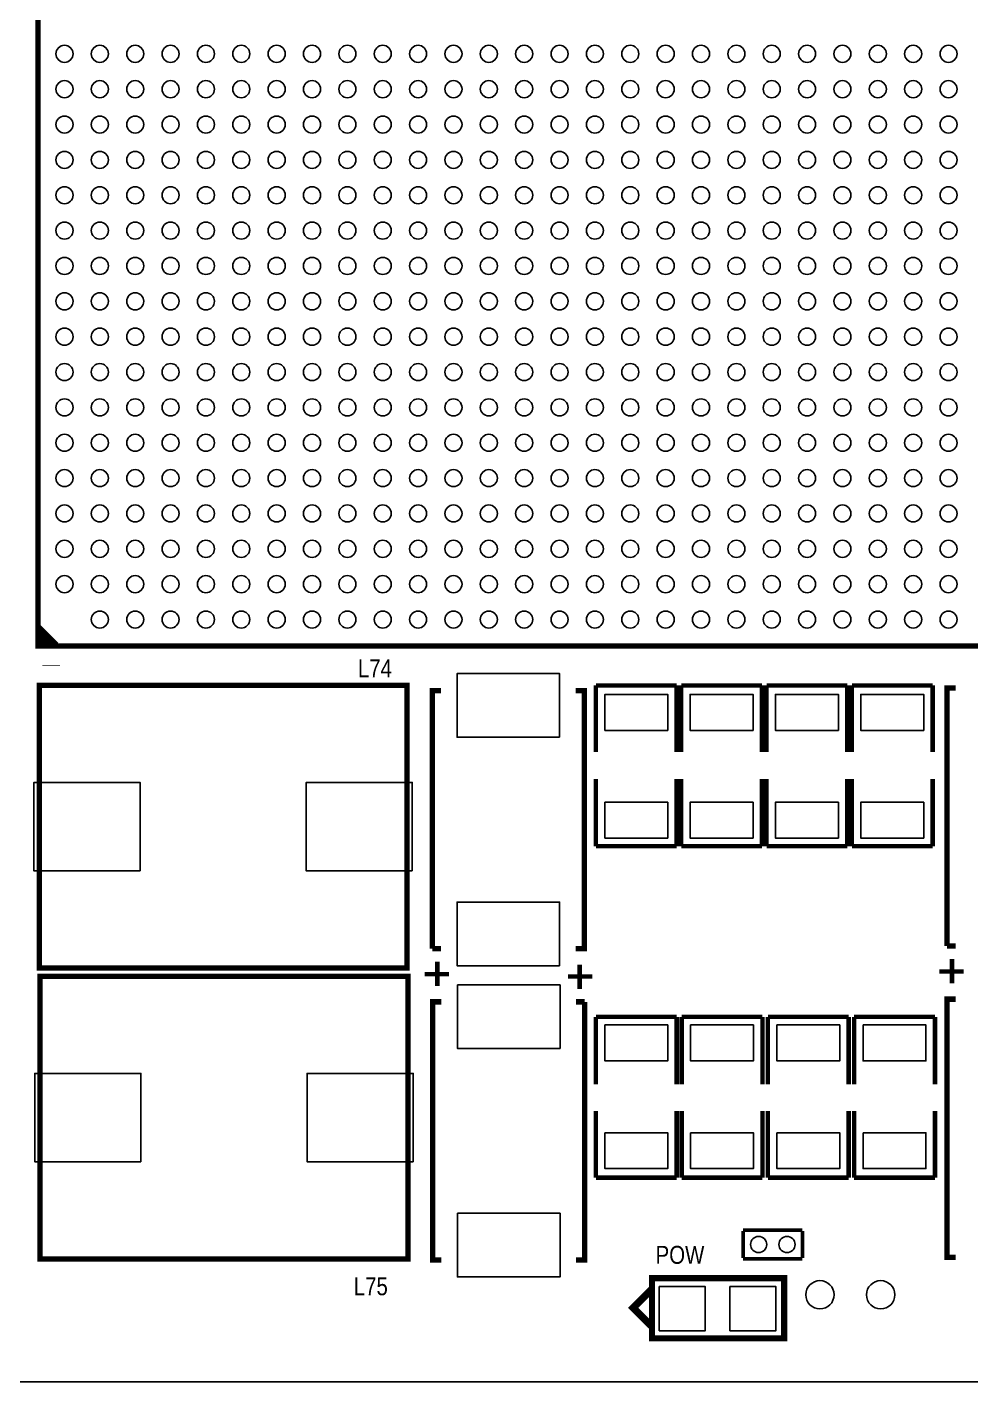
# Model space of a CAD drawing. Extents: x 0 to 80, y 0 to 80.
# Drawn here: x 16.72 to 43.41, y 0 to 38.32 of the extents above; entities that cross this region are included whole.
import ezdxf

# ---------------------------------------------------------------- set-up
doc = ezdxf.new("R2010")
doc.units = 0
for name, color, linetype in [('BG_OUTLINE', 2, 'CONTINUOUS'), ('BG_SILKSCREEN_TOP', 1, 'CONTINUOUS'), ('PG_SILKSCREEN_TOP', 3, 'CONTINUOUS'), ('PIN_TOP', 4, 'CONTINUOUS'), ('RD_SILKSCREEN_TOP', 5, 'CONTINUOUS')]:
    doc.layers.add(name, color=color, linetype=linetype)

msp = doc.modelspace()

# ---------------------------------------------------------------- linework, layer by layer
at = {"layer": 'BG_OUTLINE'}
msp.add_lwpolyline([(0, 0), (0, 79.99984), (79.99984, 79.99984), (79.99984, 0)], close=True, dxfattribs=at)
at = {"layer": 'PG_SILKSCREEN_TOP'}
for points, const_width in [([(59.527694, 20.812506), (59.527694, 63.312294), (17.027906, 63.312294), (17.027906, 20.812506)], 0.150114), ([(17.063212, 11.704828), (27.462988, 11.704828), (27.462988, 19.704812), (17.063212, 19.704812)], 0.150114), ([(17.088612, 3.475228), (27.488388, 3.475228), (27.488388, 11.475212), (17.088612, 11.475212)], 0.150114), ([(38.1254, 2.7559), (38.1254, 1.2319), (34.3916, 1.2319), (34.3916, 2.9337), (38.1254, 2.9337)], 0.1778)]:
    msp.add_lwpolyline(points, close=True, dxfattribs=dict(at, const_width=const_width))
for points, const_width in [([(17.0434, 21.0312), (17.2212, 20.8534), (17.399, 20.8534), (17.0688, 21.1836), (17.0688, 21.336), (17.5514, 20.8534)], 0.150114), ([(17.399, 20.2438), (17.399, 20.2692)], 0.500126), ([(28.17749, 12.25042), (28.17749, 19.55038), (28.4226, 19.55038)], 0.1524), ([(32.2326, 19.55038), (32.47771, 19.55038), (32.47771, 12.25042), (32.2326, 12.25042)], 0.1524), ([(32.8041, 19.6977), (35.0901, 19.6977)], 0.127), ([(32.8041, 17.8181), (32.8041, 19.6977)], 0.127), ([(35.0901, 19.6977), (35.0901, 17.8181)], 0.127), ([(35.2171, 19.6977), (37.5031, 19.6977)], 0.127), ([(35.2171, 17.8181), (35.2171, 19.6977)], 0.127), ([(37.5031, 19.6977), (37.5031, 17.8181)], 0.127), ([(37.6301, 19.6977), (39.9161, 19.6977)], 0.127), ([(37.6301, 17.8181), (37.6301, 19.6977)], 0.127), ([(39.9161, 19.6977), (39.9161, 17.8181)], 0.127), ([(40.0431, 19.6977), (42.3291, 19.6977)], 0.127), ([(40.0431, 17.8181), (40.0431, 19.6977)], 0.127), ([(42.3291, 19.6977), (42.3291, 17.8181)], 0.127), ([(42.73169, 12.32662), (42.73169, 19.62658), (42.9768, 19.62658)], 0.1524), ([(32.8041, 17.0561), (32.8041, 15.1511)], 0.127), ([(35.0901, 15.1511), (35.0901, 17.0561)], 0.127), ([(35.2171, 17.0561), (35.2171, 15.1511)], 0.127), ([(37.5031, 15.1511), (37.5031, 17.0561)], 0.127), ([(37.6301, 17.0561), (37.6301, 15.1511)], 0.127), ([(39.9161, 15.1511), (39.9161, 17.0561)], 0.127), ([(40.0431, 17.0561), (40.0431, 15.1511)], 0.127), ([(42.3291, 15.1511), (42.3291, 17.0561)], 0.127), ([(32.8041, 15.1511), (35.0901, 15.1511)], 0.127), ([(35.2171, 15.1511), (37.5031, 15.1511)], 0.127), ([(37.6301, 15.1511), (39.9161, 15.1511)], 0.127), ([(40.0431, 15.1511), (42.3291, 15.1511)], 0.127), ([(28.4226, 12.25042), (28.17749, 12.25042)], 0.1524), ([(42.9768, 12.32662), (42.73169, 12.32662)], 0.1524), ([(28.321, 11.2014), (28.321, 11.8872)], 0.127), ([(42.8752, 11.2776), (42.8752, 11.9634)], 0.127), ([(28.6512, 11.5316), (27.9654, 11.5316)], 0.127), ([(32.0167, 11.4681), (32.7025, 11.4681)], 0.127), ([(32.3469, 11.7983), (32.3469, 11.1125)], 0.127), ([(43.2054, 11.6078), (42.5196, 11.6078)], 0.127), ([(28.4353, 3.44932), (28.19019, 3.44932), (28.19019, 10.74928), (28.4353, 10.74928)], 0.1524), ([(32.2453, 10.74928), (32.49041, 10.74928)], 0.1524), ([(32.49041, 10.74928), (32.49041, 3.44932), (32.2453, 3.44932)], 0.1524), ([(42.9768, 3.52552), (42.73169, 3.52552), (42.73169, 10.82548), (42.9768, 10.82548)], 0.1524), ([(32.8041, 10.3251), (32.8041, 8.4201)], 0.127), ([(35.0901, 10.3251), (32.8041, 10.3251)], 0.127), ([(35.0901, 8.4201), (35.0901, 10.3251)], 0.127), ([(35.2298, 10.3251), (35.2298, 8.4201)], 0.127), ([(37.5158, 10.3251), (35.2298, 10.3251)], 0.127), ([(37.5158, 8.4201), (37.5158, 10.3251)], 0.127), ([(37.6682, 10.3251), (37.6682, 8.4201)], 0.127), ([(39.9542, 10.3251), (37.6682, 10.3251)], 0.127), ([(39.9542, 8.4201), (39.9542, 10.3251)], 0.127), ([(40.1066, 10.3251), (40.1066, 8.4201)], 0.127), ([(42.3926, 10.3251), (40.1066, 10.3251)], 0.127), ([(42.3926, 8.4201), (42.3926, 10.3251)], 0.127), ([(32.8041, 5.7785), (32.8041, 7.6581)], 0.127), ([(35.0901, 7.6581), (35.0901, 5.7785)], 0.127), ([(35.2298, 5.7785), (35.2298, 7.6581)], 0.127), ([(37.5158, 7.6581), (37.5158, 5.7785)], 0.127), ([(37.6682, 5.7785), (37.6682, 7.6581)], 0.127), ([(39.9542, 7.6581), (39.9542, 5.7785)], 0.127), ([(40.1066, 5.7785), (40.1066, 7.6581)], 0.127), ([(42.3926, 7.6581), (42.3926, 5.7785)], 0.127), ([(35.0901, 5.7785), (32.8041, 5.7785)], 0.127), ([(37.5158, 5.7785), (35.2298, 5.7785)], 0.127), ([(39.9542, 5.7785), (37.6682, 5.7785)], 0.127), ([(42.3926, 5.7785), (40.1066, 5.7785)], 0.127), ([(36.9697, 4.2926), (38.6461, 4.2926)], 0.1016), ([(36.9697, 3.5052), (36.9697, 4.2672)], 0.1016), ([(38.6461, 4.2672), (38.6461, 3.5052)], 0.1016), ([(38.6461, 3.4798), (36.9697, 3.4798)], 0.1016), ([(34.3662, 2.5781), (34.3408, 2.5781), (33.8582, 2.0955), (34.3408, 1.6129), (34.3662, 1.6129)], 0.2032)]:
    msp.add_lwpolyline(points, dxfattribs=dict(at, const_width=const_width))
at = {"layer": 'PIN_TOP'}
for points in [[(31.777559, 18.231231), (28.877641, 18.231231), (28.877641, 20.031329), (31.777559, 20.031329)], [(34.8361, 18.4277), (33.0581, 18.4277), (33.0581, 19.4437), (34.8361, 19.4437)], [(37.2491, 18.4277), (35.4711, 18.4277), (35.4711, 19.4437), (37.2491, 19.4437)], [(39.6621, 18.4277), (37.8841, 18.4277), (37.8841, 19.4437), (39.6621, 19.4437)], [(42.0751, 18.4277), (40.2971, 18.4277), (40.2971, 19.4437), (42.0751, 19.4437)], [(19.913219, 14.454759), (16.913225, 14.454759), (16.913225, 16.954881), (19.913219, 16.954881)], [(27.612975, 14.454759), (24.612981, 14.454759), (24.612981, 16.954881), (27.612975, 16.954881)], [(34.8361, 15.3797), (33.0581, 15.3797), (33.0581, 16.3957), (34.8361, 16.3957)], [(37.2491, 15.3797), (35.4711, 15.3797), (35.4711, 16.3957), (37.2491, 16.3957)], [(39.6621, 15.3797), (37.8841, 15.3797), (37.8841, 16.3957), (39.6621, 16.3957)], [(42.0751, 15.3797), (40.2971, 15.3797), (40.2971, 16.3957), (42.0751, 16.3957)], [(31.777559, 11.769471), (28.877641, 11.769471), (28.877641, 13.569569), (31.777559, 13.569569)], [(28.890341, 11.230229), (31.790259, 11.230229), (31.790259, 9.430131), (28.890341, 9.430131)], [(33.0581, 10.0965), (34.8361, 10.0965), (34.8361, 9.0805), (33.0581, 9.0805)], [(35.4838, 10.0965), (37.2618, 10.0965), (37.2618, 9.0805), (35.4838, 9.0805)], [(37.9222, 10.0965), (39.7002, 10.0965), (39.7002, 9.0805), (37.9222, 9.0805)], [(40.3606, 10.0965), (42.1386, 10.0965), (42.1386, 9.0805), (40.3606, 9.0805)], [(19.938619, 6.225159), (16.938625, 6.225159), (16.938625, 8.725281), (19.938619, 8.725281)], [(27.638375, 6.225159), (24.638381, 6.225159), (24.638381, 8.725281), (27.638375, 8.725281)], [(33.0581, 7.0485), (34.8361, 7.0485), (34.8361, 6.0325), (33.0581, 6.0325)], [(35.4838, 7.0485), (37.2618, 7.0485), (37.2618, 6.0325), (35.4838, 6.0325)], [(37.9222, 7.0485), (39.7002, 7.0485), (39.7002, 6.0325), (37.9222, 6.0325)], [(40.3606, 7.0485), (42.1386, 7.0485), (42.1386, 6.0325), (40.3606, 6.0325)], [(28.890341, 4.768469), (31.790259, 4.768469), (31.790259, 2.968371), (28.890341, 2.968371)], [(34.595816, 2.695067), (35.895788, 2.695067), (35.895788, 1.445133), (34.595816, 1.445133)], [(36.595812, 2.695067), (37.895784, 2.695067), (37.895784, 1.445133), (36.595812, 1.445133)]]:
    msp.add_lwpolyline(points, close=True, dxfattribs=at)
for centre, radius in [((17.777714, 37.562282), 0.2413), ((18.777712, 37.562282), 0.2413), ((19.77771, 37.562282), 0.2413), ((20.777708, 37.562282), 0.2413), ((21.777706, 37.562282), 0.2413), ((22.777704, 37.562282), 0.2413), ((23.777702, 37.562282), 0.2413), ((24.7777, 37.562282), 0.2413), ((25.777698, 37.562282), 0.2413), ((26.777696, 37.562282), 0.2413), ((27.777694, 37.562282), 0.2413), ((28.777692, 37.562282), 0.2413), ((29.77769, 37.562282), 0.2413), ((30.777688, 37.562282), 0.2413), ((31.777686, 37.562282), 0.2413), ((32.777684, 37.562282), 0.2413), ((33.777682, 37.562282), 0.2413), ((34.77768, 37.562282), 0.2413), ((35.777678, 37.562282), 0.2413), ((36.777676, 37.562282), 0.2413), ((37.777674, 37.562282), 0.2413), ((38.777926, 37.562282), 0.2413), ((39.777924, 37.562282), 0.2413), ((40.777922, 37.562282), 0.2413), ((41.77792, 37.562282), 0.2413), ((42.777918, 37.562282), 0.2413), ((17.777714, 36.562284), 0.2413), ((18.777712, 36.562284), 0.2413), ((19.77771, 36.562284), 0.2413), ((20.777708, 36.562284), 0.2413), ((21.777706, 36.562284), 0.2413), ((22.777704, 36.562284), 0.2413), ((23.777702, 36.562284), 0.2413), ((24.7777, 36.562284), 0.2413), ((25.777698, 36.562284), 0.2413), ((26.777696, 36.562284), 0.2413), ((27.777694, 36.562284), 0.2413), ((28.777692, 36.562284), 0.2413), ((29.77769, 36.562284), 0.2413), ((30.777688, 36.562284), 0.2413), ((31.777686, 36.562284), 0.2413), ((32.777684, 36.562284), 0.2413), ((33.777682, 36.562284), 0.2413), ((34.77768, 36.562284), 0.2413), ((35.777678, 36.562284), 0.2413), ((36.777676, 36.562284), 0.2413), ((37.777674, 36.562284), 0.2413), ((38.777926, 36.562284), 0.2413), ((39.777924, 36.562284), 0.2413), ((40.777922, 36.562284), 0.2413), ((41.77792, 36.562284), 0.2413), ((42.777918, 36.562284), 0.2413), ((17.777714, 35.562286), 0.2413), ((18.777712, 35.562286), 0.2413), ((19.77771, 35.562286), 0.2413), ((20.777708, 35.562286), 0.2413), ((21.777706, 35.562286), 0.2413), ((22.777704, 35.562286), 0.2413), ((23.777702, 35.562286), 0.2413), ((24.7777, 35.562286), 0.2413), ((25.777698, 35.562286), 0.2413), ((26.777696, 35.562286), 0.2413), ((27.777694, 35.562286), 0.2413), ((28.777692, 35.562286), 0.2413), ((29.77769, 35.562286), 0.2413), ((30.777688, 35.562286), 0.2413), ((31.777686, 35.562286), 0.2413), ((32.777684, 35.562286), 0.2413), ((33.777682, 35.562286), 0.2413), ((34.77768, 35.562286), 0.2413), ((35.777678, 35.562286), 0.2413), ((36.777676, 35.562286), 0.2413), ((37.777674, 35.562286), 0.2413), ((38.777926, 35.562286), 0.2413), ((39.777924, 35.562286), 0.2413), ((40.777922, 35.562286), 0.2413), ((41.77792, 35.562286), 0.2413), ((42.777918, 35.562286), 0.2413), ((17.777714, 34.562288), 0.2413), ((18.777712, 34.562288), 0.2413), ((19.77771, 34.562288), 0.2413), ((20.777708, 34.562288), 0.2413), ((21.777706, 34.562288), 0.2413), ((22.777704, 34.562288), 0.2413), ((23.777702, 34.562288), 0.2413), ((24.7777, 34.562288), 0.2413), ((25.777698, 34.562288), 0.2413), ((26.777696, 34.562288), 0.2413), ((27.777694, 34.562288), 0.2413), ((28.777692, 34.562288), 0.2413), ((29.77769, 34.562288), 0.2413), ((30.777688, 34.562288), 0.2413), ((31.777686, 34.562288), 0.2413), ((32.777684, 34.562288), 0.2413), ((33.777682, 34.562288), 0.2413), ((34.77768, 34.562288), 0.2413), ((35.777678, 34.562288), 0.2413), ((36.777676, 34.562288), 0.2413), ((37.777674, 34.562288), 0.2413), ((38.777926, 34.562288), 0.2413), ((39.777924, 34.562288), 0.2413), ((40.777922, 34.562288), 0.2413), ((41.77792, 34.562288), 0.2413), ((42.777918, 34.562288), 0.2413), ((17.777714, 33.56229), 0.2413), ((18.777712, 33.56229), 0.2413), ((19.77771, 33.56229), 0.2413), ((20.777708, 33.56229), 0.2413), ((21.777706, 33.56229), 0.2413), ((22.777704, 33.56229), 0.2413), ((23.777702, 33.56229), 0.2413), ((24.7777, 33.56229), 0.2413), ((25.777698, 33.56229), 0.2413), ((26.777696, 33.56229), 0.2413), ((27.777694, 33.56229), 0.2413), ((28.777692, 33.56229), 0.2413), ((29.77769, 33.56229), 0.2413), ((30.777688, 33.56229), 0.2413), ((31.777686, 33.56229), 0.2413), ((32.777684, 33.56229), 0.2413), ((33.777682, 33.56229), 0.2413), ((34.77768, 33.56229), 0.2413), ((35.777678, 33.56229), 0.2413), ((36.777676, 33.56229), 0.2413), ((37.777674, 33.56229), 0.2413), ((38.777926, 33.56229), 0.2413), ((39.777924, 33.56229), 0.2413), ((40.777922, 33.56229), 0.2413), ((41.77792, 33.56229), 0.2413), ((42.777918, 33.56229), 0.2413), ((17.777714, 32.562292), 0.2413), ((18.777712, 32.562292), 0.2413), ((19.77771, 32.562292), 0.2413), ((20.777708, 32.562292), 0.2413), ((21.777706, 32.562292), 0.2413), ((22.777704, 32.562292), 0.2413), ((23.777702, 32.562292), 0.2413), ((24.7777, 32.562292), 0.2413), ((25.777698, 32.562292), 0.2413), ((26.777696, 32.562292), 0.2413), ((27.777694, 32.562292), 0.2413), ((28.777692, 32.562292), 0.2413), ((29.77769, 32.562292), 0.2413), ((30.777688, 32.562292), 0.2413), ((31.777686, 32.562292), 0.2413), ((32.777684, 32.562292), 0.2413), ((33.777682, 32.562292), 0.2413), ((34.77768, 32.562292), 0.2413), ((35.777678, 32.562292), 0.2413), ((36.777676, 32.562292), 0.2413), ((37.777674, 32.562292), 0.2413), ((38.777926, 32.562292), 0.2413), ((39.777924, 32.562292), 0.2413), ((40.777922, 32.562292), 0.2413), ((41.77792, 32.562292), 0.2413), ((42.777918, 32.562292), 0.2413), ((17.777714, 31.562294), 0.2413), ((18.777712, 31.562294), 0.2413), ((19.77771, 31.562294), 0.2413), ((20.777708, 31.562294), 0.2413), ((21.777706, 31.562294), 0.2413), ((22.777704, 31.562294), 0.2413), ((23.777702, 31.562294), 0.2413), ((24.7777, 31.562294), 0.2413), ((25.777698, 31.562294), 0.2413), ((26.777696, 31.562294), 0.2413), ((27.777694, 31.562294), 0.2413), ((28.777692, 31.562294), 0.2413), ((29.77769, 31.562294), 0.2413), ((30.777688, 31.562294), 0.2413), ((31.777686, 31.562294), 0.2413), ((32.777684, 31.562294), 0.2413), ((33.777682, 31.562294), 0.2413), ((34.77768, 31.562294), 0.2413), ((35.777678, 31.562294), 0.2413), ((36.777676, 31.562294), 0.2413), ((37.777674, 31.562294), 0.2413), ((38.777926, 31.562294), 0.2413), ((39.777924, 31.562294), 0.2413), ((40.777922, 31.562294), 0.2413), ((41.77792, 31.562294), 0.2413), ((42.777918, 31.562294), 0.2413), ((17.777714, 30.562296), 0.2413), ((18.777712, 30.562296), 0.2413), ((19.77771, 30.562296), 0.2413), ((20.777708, 30.562296), 0.2413), ((21.777706, 30.562296), 0.2413), ((22.777704, 30.562296), 0.2413), ((23.777702, 30.562296), 0.2413), ((24.7777, 30.562296), 0.2413), ((25.777698, 30.562296), 0.2413), ((26.777696, 30.562296), 0.2413), ((27.777694, 30.562296), 0.2413), ((28.777692, 30.562296), 0.2413), ((29.77769, 30.562296), 0.2413), ((30.777688, 30.562296), 0.2413), ((31.777686, 30.562296), 0.2413), ((32.777684, 30.562296), 0.2413), ((33.777682, 30.562296), 0.2413), ((34.77768, 30.562296), 0.2413), ((35.777678, 30.562296), 0.2413), ((36.777676, 30.562296), 0.2413), ((37.777674, 30.562296), 0.2413), ((38.777926, 30.562296), 0.2413), ((39.777924, 30.562296), 0.2413), ((40.777922, 30.562296), 0.2413), ((41.77792, 30.562296), 0.2413), ((42.777918, 30.562296), 0.2413), ((17.777714, 29.562298), 0.2413), ((18.777712, 29.562298), 0.2413), ((19.77771, 29.562298), 0.2413), ((20.777708, 29.562298), 0.2413), ((21.777706, 29.562298), 0.2413), ((22.777704, 29.562298), 0.2413), ((23.777702, 29.562298), 0.2413), ((24.7777, 29.562298), 0.2413), ((25.777698, 29.562298), 0.2413), ((26.777696, 29.562298), 0.2413), ((27.777694, 29.562298), 0.2413), ((28.777692, 29.562298), 0.2413), ((29.77769, 29.562298), 0.2413), ((30.777688, 29.562298), 0.2413), ((31.777686, 29.562298), 0.2413), ((32.777684, 29.562298), 0.2413), ((33.777682, 29.562298), 0.2413), ((34.77768, 29.562298), 0.2413), ((35.777678, 29.562298), 0.2413), ((36.777676, 29.562298), 0.2413), ((37.777674, 29.562298), 0.2413), ((38.777926, 29.562298), 0.2413), ((39.777924, 29.562298), 0.2413), ((40.777922, 29.562298), 0.2413), ((41.77792, 29.562298), 0.2413), ((42.777918, 29.562298), 0.2413), ((17.777714, 28.5623), 0.2413), ((18.777712, 28.5623), 0.2413), ((19.77771, 28.5623), 0.2413), ((20.777708, 28.5623), 0.2413), ((21.777706, 28.5623), 0.2413), ((22.777704, 28.5623), 0.2413), ((23.777702, 28.5623), 0.2413), ((24.7777, 28.5623), 0.2413), ((25.777698, 28.5623), 0.2413), ((26.777696, 28.5623), 0.2413), ((27.777694, 28.5623), 0.2413), ((28.777692, 28.5623), 0.2413), ((29.77769, 28.5623), 0.2413), ((30.777688, 28.5623), 0.2413), ((31.777686, 28.5623), 0.2413), ((32.777684, 28.5623), 0.2413), ((33.777682, 28.5623), 0.2413), ((34.77768, 28.5623), 0.2413), ((35.777678, 28.5623), 0.2413), ((36.777676, 28.5623), 0.2413), ((37.777674, 28.5623), 0.2413), ((38.777926, 28.5623), 0.2413), ((39.777924, 28.5623), 0.2413), ((40.777922, 28.5623), 0.2413), ((41.77792, 28.5623), 0.2413), ((42.777918, 28.5623), 0.2413), ((17.777714, 27.562302), 0.2413), ((18.777712, 27.562302), 0.2413), ((19.77771, 27.562302), 0.2413), ((20.777708, 27.562302), 0.2413), ((21.777706, 27.562302), 0.2413), ((22.777704, 27.562302), 0.2413), ((23.777702, 27.562302), 0.2413), ((24.7777, 27.562302), 0.2413), ((25.777698, 27.562302), 0.2413), ((26.777696, 27.562302), 0.2413), ((27.777694, 27.562302), 0.2413), ((28.777692, 27.562302), 0.2413), ((29.77769, 27.562302), 0.2413), ((30.777688, 27.562302), 0.2413), ((31.777686, 27.562302), 0.2413), ((32.777684, 27.562302), 0.2413), ((33.777682, 27.562302), 0.2413), ((34.77768, 27.562302), 0.2413), ((35.777678, 27.562302), 0.2413), ((36.777676, 27.562302), 0.2413), ((37.777674, 27.562302), 0.2413), ((38.777926, 27.562302), 0.2413), ((39.777924, 27.562302), 0.2413), ((40.777922, 27.562302), 0.2413), ((41.77792, 27.562302), 0.2413), ((42.777918, 27.562302), 0.2413), ((17.777714, 26.562304), 0.2413), ((18.777712, 26.562304), 0.2413), ((19.77771, 26.562304), 0.2413), ((20.777708, 26.562304), 0.2413), ((21.777706, 26.562304), 0.2413), ((22.777704, 26.562304), 0.2413), ((23.777702, 26.562304), 0.2413), ((24.7777, 26.562304), 0.2413), ((25.777698, 26.562304), 0.2413), ((26.777696, 26.562304), 0.2413), ((27.777694, 26.562304), 0.2413), ((28.777692, 26.562304), 0.2413), ((29.77769, 26.562304), 0.2413), ((30.777688, 26.562304), 0.2413), ((31.777686, 26.562304), 0.2413), ((32.777684, 26.562304), 0.2413), ((33.777682, 26.562304), 0.2413), ((34.77768, 26.562304), 0.2413), ((35.777678, 26.562304), 0.2413), ((36.777676, 26.562304), 0.2413), ((37.777674, 26.562304), 0.2413), ((38.777926, 26.562304), 0.2413), ((39.777924, 26.562304), 0.2413), ((40.777922, 26.562304), 0.2413), ((41.77792, 26.562304), 0.2413), ((42.777918, 26.562304), 0.2413), ((17.777714, 25.562306), 0.2413), ((18.777712, 25.562306), 0.2413), ((19.77771, 25.562306), 0.2413), ((20.777708, 25.562306), 0.2413), ((21.777706, 25.562306), 0.2413), ((22.777704, 25.562306), 0.2413), ((23.777702, 25.562306), 0.2413), ((24.7777, 25.562306), 0.2413), ((25.777698, 25.562306), 0.2413), ((26.777696, 25.562306), 0.2413), ((27.777694, 25.562306), 0.2413), ((28.777692, 25.562306), 0.2413), ((29.77769, 25.562306), 0.2413), ((30.777688, 25.562306), 0.2413), ((31.777686, 25.562306), 0.2413), ((32.777684, 25.562306), 0.2413), ((33.777682, 25.562306), 0.2413), ((34.77768, 25.562306), 0.2413), ((35.777678, 25.562306), 0.2413), ((36.777676, 25.562306), 0.2413), ((37.777674, 25.562306), 0.2413), ((38.777926, 25.562306), 0.2413), ((39.777924, 25.562306), 0.2413), ((40.777922, 25.562306), 0.2413), ((41.77792, 25.562306), 0.2413), ((42.777918, 25.562306), 0.2413), ((17.777714, 24.562308), 0.2413), ((18.777712, 24.562308), 0.2413), ((19.77771, 24.562308), 0.2413), ((20.777708, 24.562308), 0.2413), ((21.777706, 24.562308), 0.2413), ((22.777704, 24.562308), 0.2413), ((23.777702, 24.562308), 0.2413), ((24.7777, 24.562308), 0.2413), ((25.777698, 24.562308), 0.2413), ((26.777696, 24.562308), 0.2413), ((27.777694, 24.562308), 0.2413), ((28.777692, 24.562308), 0.2413), ((29.77769, 24.562308), 0.2413), ((30.777688, 24.562308), 0.2413), ((31.777686, 24.562308), 0.2413), ((32.777684, 24.562308), 0.2413), ((33.777682, 24.562308), 0.2413), ((34.77768, 24.562308), 0.2413), ((35.777678, 24.562308), 0.2413), ((36.777676, 24.562308), 0.2413), ((37.777674, 24.562308), 0.2413), ((38.777926, 24.562308), 0.2413), ((39.777924, 24.562308), 0.2413), ((40.777922, 24.562308), 0.2413), ((41.77792, 24.562308), 0.2413), ((42.777918, 24.562308), 0.2413), ((17.777714, 23.56231), 0.2413), ((18.777712, 23.56231), 0.2413), ((19.77771, 23.56231), 0.2413), ((20.777708, 23.56231), 0.2413), ((21.777706, 23.56231), 0.2413), ((22.777704, 23.56231), 0.2413), ((23.777702, 23.56231), 0.2413), ((24.7777, 23.56231), 0.2413), ((25.777698, 23.56231), 0.2413), ((26.777696, 23.56231), 0.2413), ((27.777694, 23.56231), 0.2413), ((28.777692, 23.56231), 0.2413), ((29.77769, 23.56231), 0.2413), ((30.777688, 23.56231), 0.2413), ((31.777686, 23.56231), 0.2413), ((32.777684, 23.56231), 0.2413), ((33.777682, 23.56231), 0.2413), ((34.77768, 23.56231), 0.2413), ((35.777678, 23.56231), 0.2413), ((36.777676, 23.56231), 0.2413), ((37.777674, 23.56231), 0.2413), ((38.777926, 23.56231), 0.2413), ((39.777924, 23.56231), 0.2413), ((40.777922, 23.56231), 0.2413), ((41.77792, 23.56231), 0.2413), ((42.777918, 23.56231), 0.2413), ((17.777714, 22.562312), 0.2413), ((18.777712, 22.562312), 0.2413), ((19.77771, 22.562312), 0.2413), ((20.777708, 22.562312), 0.2413), ((21.777706, 22.562312), 0.2413), ((22.777704, 22.562312), 0.2413), ((23.777702, 22.562312), 0.2413), ((24.7777, 22.562312), 0.2413), ((25.777698, 22.562312), 0.2413), ((26.777696, 22.562312), 0.2413), ((27.777694, 22.562312), 0.2413), ((28.777692, 22.562312), 0.2413), ((29.77769, 22.562312), 0.2413), ((30.777688, 22.562312), 0.2413), ((31.777686, 22.562312), 0.2413), ((32.777684, 22.562312), 0.2413), ((33.777682, 22.562312), 0.2413), ((34.77768, 22.562312), 0.2413), ((35.777678, 22.562312), 0.2413), ((36.777676, 22.562312), 0.2413), ((37.777674, 22.562312), 0.2413), ((38.777926, 22.562312), 0.2413), ((39.777924, 22.562312), 0.2413), ((40.777922, 22.562312), 0.2413), ((41.77792, 22.562312), 0.2413), ((42.777918, 22.562312), 0.2413), ((18.777712, 21.562314), 0.2413), ((19.77771, 21.562314), 0.2413), ((20.777708, 21.562314), 0.2413), ((21.777706, 21.562314), 0.2413), ((22.777704, 21.562314), 0.2413), ((23.777702, 21.562314), 0.2413), ((24.7777, 21.562314), 0.2413), ((25.777698, 21.562314), 0.2413), ((26.777696, 21.562314), 0.2413), ((27.777694, 21.562314), 0.2413), ((28.777692, 21.562314), 0.2413), ((29.77769, 21.562314), 0.2413), ((30.777688, 21.562314), 0.2413), ((31.777686, 21.562314), 0.2413), ((32.777684, 21.562314), 0.2413), ((33.777682, 21.562314), 0.2413), ((34.77768, 21.562314), 0.2413), ((35.777678, 21.562314), 0.2413), ((36.777676, 21.562314), 0.2413), ((37.777674, 21.562314), 0.2413), ((38.777926, 21.562314), 0.2413), ((39.777924, 21.562314), 0.2413), ((40.777922, 21.562314), 0.2413), ((41.77792, 21.562314), 0.2413), ((42.777918, 21.562314), 0.2413), ((37.407088, 3.8862), 0.2286), ((38.208712, 3.8862), 0.2286), ((39.141146, 2.464054), 0.40005), ((40.858694, 2.464054), 0.40005)]:
    msp.add_circle(centre, radius, dxfattribs=at)

# ---------------------------------------------------------------- texts
at = {"layer": 'BG_SILKSCREEN_TOP', "width": 0.85}
msp.add_text('POW', height=0.508, dxfattribs=at).set_placement((34.4932, 3.3401))
at = {"layer": 'RD_SILKSCREEN_TOP', "width": 0.85}
for s, p in [('L74', (26.0731, 19.9263)), ('L75', (25.9588, 2.4511))]:
    msp.add_text(s, height=0.508, dxfattribs=at).set_placement(p)

doc.saveas('drawing.dxf')
